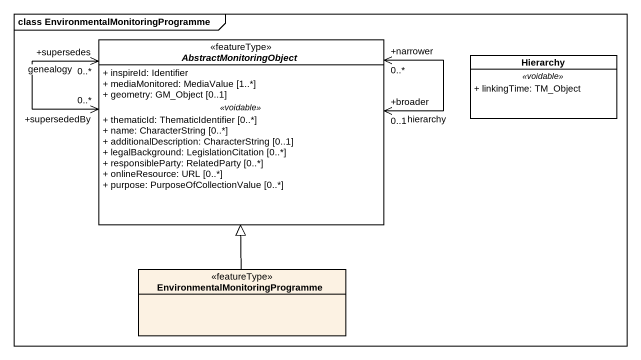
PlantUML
@startuml
mainframe class EnvironmentalMonitoringProgramme
hide circle
hide empty members
skinparam classAttributeIconSize 0
abstract class AbstractMonitoringObject <<featureType>> #FFFFFF {
  + inspireId: Identifier
  + mediaMonitored: MediaValue [1..*]
  + geometry: GM_Object [0..1]
  .. <<voidable>> ..
  + thematicId: ThematicIdentifier [0..*]
  + name: CharacterString [0..*]
  + additionalDescription: CharacterString [0..1]
  + legalBackground: LegislationCitation [0..*]
  + responsibleParty: RelatedParty [0..*]
  + onlineResource: URL [0..*]
  + purpose: PurposeOfCollectionValue [0..*]
}
class Hierarchy #FFFFFF {
  .. <<voidable>> ..
  + linkingTime: TM_Object
}
class "EnvironmentalMonitoringProgramme" as EnvironmentalMonitoringProgr <<featureType>>
AbstractMonitoringObject "+supersedes\n0..*" <--> "+supersededBy\n0..*" AbstractMonitoringObject : genealogy
AbstractMonitoringObject "+broader\n0..1" <--> "+narrower\n0..*" AbstractMonitoringObject : hierarchy
EnvironmentalMonitoringProgr -up-|> AbstractMonitoringObject
@enduml
